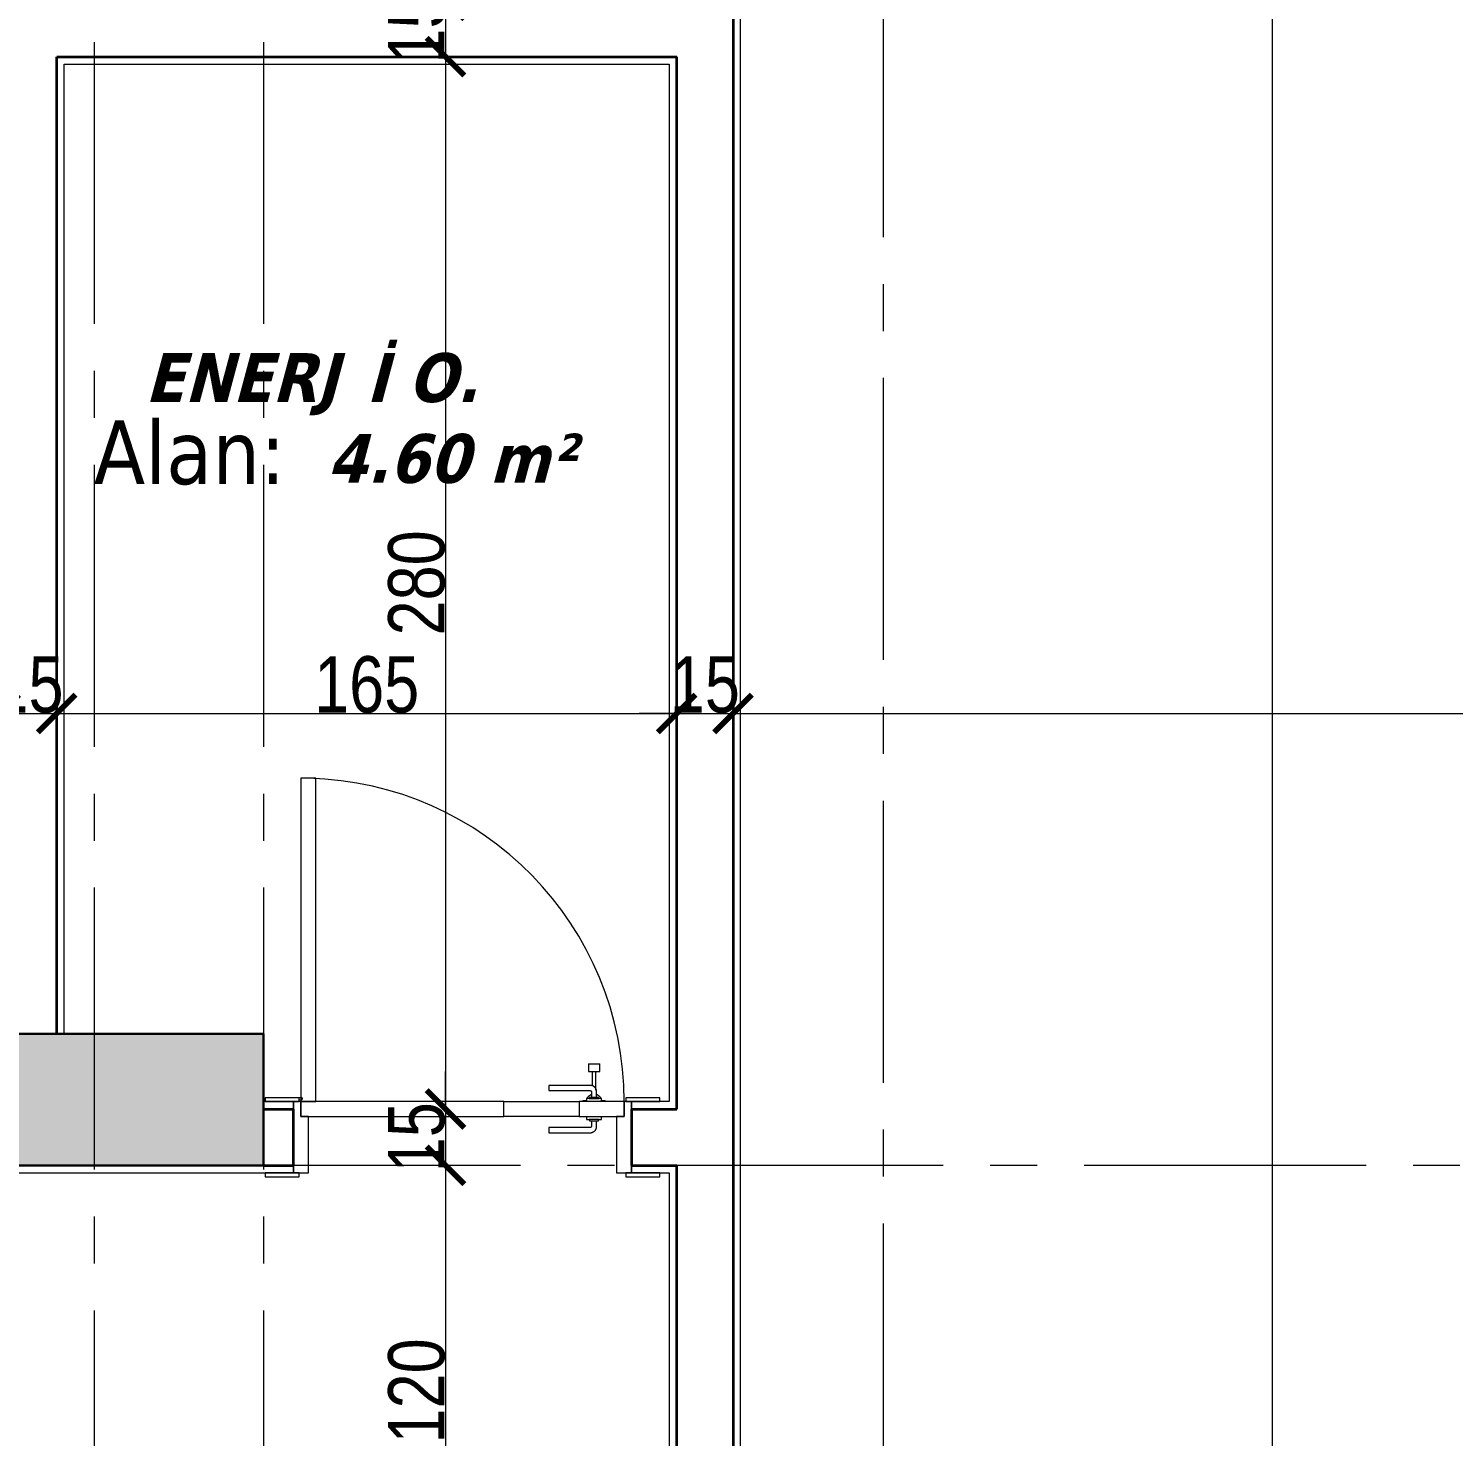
# Model space of a CAD drawing. Header units: millimetres. Extents: x 1373 to 40779, y 1939 to 6439.
# Drawn here: x 7763.7 to 8142.9, y 4294.4 to 4669.1 of the extents above; entities that cross this region are included whole.
import ezdxf

# ---------------------------------------------------------------- set-up
doc = ezdxf.new("R2010")
doc.units = ezdxf.units.MM
doc.linetypes.add('IMPORT-CENTER2', pattern=[112.5, 75, -12.5, 12.5, -12.5])
for name, color, linetype, lineweight in [('A-AREA-IDEN', 2, 'Continuous', 18), ('A-DETL', 6, 'Continuous', 30), ('A-DETL-GENF', 92, 'Continuous', 18), ('A-DOOR', 31, 'Continuous', 18), ('A-DOOR-FRAM', 31, 'Continuous', 18), ('A-WALL', 20, 'Continuous', 9), ('A-WALL-FNSH', 113, 'Continuous', 18), ('ESYA', 3, 'Continuous', 25), ('OLCUIC', 241, 'Continuous', 20), ('S-GRID', 252, 'IMPORT-CENTER2', 5)]:
    doc.layers.add(name, color=color, linetype=linetype, lineweight=lineweight)
doc.layers.add('MASSE', color=7, linetype='Continuous')
doc.styles.add('50', font='arial.ttf', dxfattribs={"width": 0.8})
doc.styles.add('Tahoma', font='tahoma.ttf', dxfattribs={"height": 24.26112})
doc.styles.add('Tahoma_B_I', font='', dxfattribs={"height": 11})
doc.styles.get('Tahoma_B_I').set_extended_font_data('Tahoma', italic=True, bold=True)
doc.dimstyles.new('NERGİS', dxfattribs={"dimtxt": 15, "dimasz": 10, "dimexe": 20, "dimexo": 150, "dimgap": 0, "dimtad": 1, "dimdec": 0, "dimzin": 1, "dimtxsty": '50', "dimblk": 'ARCHTICK', "dimcen": 0, "dimse1": 1, "dimse2": 1, "dimclrd": 56, "dimclrt": 56, "dimazin": 3, "dimtfac": 1, "dimtdec": 0, "dimtix": 1, "dimtmove": 2, "dimatfit": 2, "dimldrblk": 'DOTSMALL', "dimlwd": 0, "dimlwe": -1, "dimarcsym": 0})

# ---------------------------------------------------------------- blocks, each defined once
blk = doc.blocks.new('_MB_KAPI_CAMLI_B - _m_kapı_90_camlı-2079224-2_BODRUM KAT')
at = {"layer": 'A-DOOR'}
for p, q in [((-44, 95.5), (-48, 95.5)), ((-48, 95.5), (-48, 9.5)), ((-44, 9.5), (-44, 95.5)), ((28.5, 19.5), (28.5, 17.5)), ((28.5, 19.5), (30, 19.5)), ((30, 19.5), (31.5, 19.5)), ((31.5, 17.5), (31.5, 19.5)), ((28.5, 17.5), (30, 17.5)), ((29.5, 17.5), (29.5, 13.55)), ((30, 17.5), (31.5, 17.5)), ((30.5, 12.5), (30.5, 17.5)), ((29, 13.8), (18, 13.8)), ((18, 13.8), (18, 12.4)), ((18, 12.4), (29, 12.4)), ((29.3, 12.1), (29.3, 10.6)), ((30.7, 10.6), (30.7, 12.1)), ((-48, 9.5), (-44, 9.5)), ((6, 9.5), (-48, 9.5)), ((-48, 9.5), (-48, 5.5)), ((6, 5.5), (6, 9.5)), ((6, 9.5), (26, 9.5)), ((38, 9.5), (26, 9.5)), ((26, 9.5), (26, 5.5)), ((27, 9.8), (27, 9.5)), ((27, 9.8), (28.04, 9.8)), ((28, 10.3), (28, 9.5)), ((28.09, 10.3), (28, 10.3)), ((28.67, 10.3), (28, 10.3)), ((28.67, 10.3), (31.33, 10.3)), ((28.78, 10.6), (28.78, 10.3)), ((28.94, 10.6), (28.78, 10.6)), ((31.22, 10.6), (28.78, 10.6)), ((31.22, 10.6), (31.06, 10.6)), ((31.22, 10.3), (31.22, 10.6)), ((32, 10.3), (31.33, 10.3)), ((32, 10.3), (31.91, 10.3)), ((31.96, 9.8), (33, 9.8)), ((32, 9.5), (32, 10.3)), ((33, 9.5), (33, 9.8)), ((40, 9.5), (38, 9.5)), ((38, 5.5), (38, 9.5)), ((-48, 5.5), (6, 5.5)), ((26, 5.5), (6, 5.5)), ((26, 5.5), (38, 5.5)), ((28, 5.5), (28, 4.7)), ((28, 4.7), (28.67, 4.7)), ((28, 4.7), (28.09, 4.7)), ((31.33, 4.7), (28.67, 4.7)), ((28.78, 4.7), (28.78, 4.4)), ((28.78, 4.4), (31.22, 4.4)), ((28.78, 4.4), (28.94, 4.4)), ((29.3, 4.4), (29.3, 2.9)), ((30.7, 2.9), (30.7, 4.4)), ((31.06, 4.4), (31.22, 4.4)), ((31.22, 4.4), (31.22, 4.7)), ((31.33, 4.7), (32, 4.7)), ((31.91, 4.7), (32, 4.7)), ((32, 4.7), (32, 5.5)), ((29, 2.6), (18, 2.6)), ((18, 2.6), (18, 1.2)), ((18, 1.2), (29, 1.2))]:
    blk.add_line(p, q, dxfattribs=at)
at = {"layer": 'A-DOOR', "flags": 128}
for points in [[(30.7, 12.1), (30.7, 12.17), (30.69, 12.24), (30.69, 12.3), (30.68, 12.37), (30.67, 12.44), (30.65, 12.5), (30.63, 12.57), (30.61, 12.63), (30.59, 12.7), (30.57, 12.76), (30.54, 12.82), (30.51, 12.89), (30.48, 12.94), (30.44, 13), (30.4, 13.06), (30.36, 13.12), (30.32, 13.17), (30.28, 13.22), (30.23, 13.27), (30.18, 13.32), (30.13, 13.37), (30.08, 13.41), (30.03, 13.45), (29.97, 13.49), (29.92, 13.53), (29.86, 13.57), (29.8, 13.6), (29.74, 13.63), (29.68, 13.66), (29.62, 13.68), (29.55, 13.71), (29.49, 13.73), (29.42, 13.75), (29.36, 13.76), (29.29, 13.78), (29.22, 13.79), (29.15, 13.79), (29.09, 13.8), (29.02, 13.8), (29, 13.8)], [(29, 12.4), (29.01, 12.4), (29.02, 12.4), (29.04, 12.4), (29.05, 12.4), (29.06, 12.39), (29.07, 12.39), (29.08, 12.39), (29.09, 12.38), (29.11, 12.38), (29.12, 12.38), (29.13, 12.37), (29.14, 12.37), (29.15, 12.36), (29.16, 12.35), (29.17, 12.35), (29.18, 12.34), (29.19, 12.33), (29.2, 12.33), (29.21, 12.32), (29.22, 12.31), (29.22, 12.3), (29.23, 12.29), (29.24, 12.28), (29.25, 12.27), (29.25, 12.26), (29.26, 12.25), (29.26, 12.24), (29.27, 12.23), (29.28, 12.22), (29.28, 12.21), (29.28, 12.2), (29.29, 12.19), (29.29, 12.17), (29.29, 12.16), (29.3, 12.15), (29.3, 12.14), (29.3, 12.13), (29.3, 12.12), (29.3, 12.1), (29.3, 12.1)], [(29.19, 11.33), (29.21, 11.34), (29.23, 11.35), (29.25, 11.36), (29.27, 11.37), (29.28, 11.38), (29.3, 11.39), (29.32, 11.41)], [(30.68, 11.41), (30.7, 11.4), (30.71, 11.38), (30.73, 11.37), (30.75, 11.36), (30.77, 11.35), (30.79, 11.34), (30.8, 11.33), (30.81, 11.33)], [(28.02, 9.8), (28.04, 9.88), (28.05, 9.96), (28.07, 10.03), (28.1, 10.11)], [(28.18, 10.33), (28.22, 10.41), (28.26, 10.48), (28.3, 10.55), (28.34, 10.61), (28.38, 10.68), (28.43, 10.74), (28.48, 10.8), (28.54, 10.86), (28.59, 10.92), (28.65, 10.98), (28.71, 11.03), (28.77, 11.08), (28.84, 11.13), (28.9, 11.17), (28.97, 11.22), (29.04, 11.25), (29.11, 11.29), (29.18, 11.33), (29.19, 11.33)], [(30.81, 11.33), (30.88, 11.3), (30.95, 11.26), (31.02, 11.22), (31.09, 11.18), (31.15, 11.13), (31.22, 11.09), (31.28, 11.04), (31.34, 10.98), (31.4, 10.93), (31.46, 10.87), (31.51, 10.81), (31.56, 10.75), (31.61, 10.69), (31.66, 10.62), (31.7, 10.56), (31.74, 10.49), (31.78, 10.42), (31.81, 10.34), (31.85, 10.27)], [(31.92, 10.05), (31.94, 9.97), (31.96, 9.89), (31.98, 9.81), (31.98, 9.8)], [(29, 1.2), (29.07, 1.2), (29.14, 1.21), (29.2, 1.21), (29.27, 1.22), (29.34, 1.23), (29.4, 1.25), (29.47, 1.27), (29.53, 1.29), (29.6, 1.31), (29.66, 1.33), (29.72, 1.36), (29.79, 1.39), (29.84, 1.42), (29.9, 1.46), (29.96, 1.5), (30.02, 1.54), (30.07, 1.58), (30.12, 1.62), (30.17, 1.67), (30.22, 1.72), (30.27, 1.77), (30.31, 1.82), (30.35, 1.87), (30.39, 1.93), (30.43, 1.98), (30.47, 2.04), (30.5, 2.1), (30.53, 2.16), (30.56, 2.22), (30.58, 2.28), (30.61, 2.35), (30.63, 2.41), (30.65, 2.48), (30.66, 2.54), (30.68, 2.61), (30.69, 2.68), (30.69, 2.75), (30.7, 2.81), (30.7, 2.88), (30.7, 2.9)], [(29.3, 2.9), (29.3, 2.89), (29.3, 2.88), (29.3, 2.86), (29.3, 2.85), (29.29, 2.84), (29.29, 2.83), (29.29, 2.82), (29.28, 2.81), (29.28, 2.79), (29.28, 2.78), (29.27, 2.77), (29.27, 2.76), (29.26, 2.75), (29.25, 2.74), (29.25, 2.73), (29.24, 2.72), (29.23, 2.71), (29.23, 2.7), (29.22, 2.69), (29.21, 2.68), (29.2, 2.68), (29.19, 2.67), (29.18, 2.66), (29.17, 2.65), (29.16, 2.65), (29.15, 2.64), (29.14, 2.64), (29.13, 2.63), (29.12, 2.62), (29.11, 2.62), (29.1, 2.62), (29.09, 2.61), (29.07, 2.61), (29.06, 2.61), (29.05, 2.6), (29.04, 2.6), (29.03, 2.6), (29.02, 2.6), (29, 2.6), (29, 2.6)]]:
    blk.add_lwpolyline(points, dxfattribs=at)
at = {"layer": 'A-DOOR'}
blk.add_circle((-48.06, 10.27), 0.42, dxfattribs=at)
blk.add_arc((-48, 9.5), 86.02, 0, 88.6357, dxfattribs=at)
at = {"layer": 'A-DOOR-FRAM'}
for p, q in [((-48.5, 10.5), (-57.5, 10.5)), ((-57.5, 10.5), (-57.5, 9.5)), ((-57.5, 9.5), (-48.5, 9.5)), ((-48, 9.5), (-50, 9.5)), ((-50, 9.5), (-50, -9.5)), ((-48.5, 9.5), (-48.5, 10.5)), ((-48, 5.5), (-48, 9.5)), ((40, 9.5), (38, 9.5)), ((38, 9.5), (38, 5.5)), ((47.5, 10.5), (38.5, 10.5)), ((38.5, 10.5), (38.5, 9.5)), ((38.5, 9.5), (47.5, 9.5)), ((40, -9.5), (40, 9.5)), ((47.5, 9.5), (47.5, 10.5)), ((-46, 5.5), (-48, 5.5)), ((-46, -9.5), (-46, 5.5)), ((38, 5.5), (36, 5.5)), ((36, 5.5), (36, -9.5)), ((-48.5, -9.5), (-57.5, -9.5)), ((-57.5, -9.5), (-57.5, -10.5)), ((-57.5, -10.5), (-48.5, -10.5)), ((-50, -9.5), (-46, -9.5)), ((-48.5, -10.5), (-48.5, -9.5)), ((36, -9.5), (40, -9.5)), ((47.5, -9.5), (38.5, -9.5)), ((38.5, -9.5), (38.5, -10.5)), ((38.5, -10.5), (47.5, -10.5)), ((47.5, -10.5), (47.5, -9.5))]:
    blk.add_line(p, q, dxfattribs=at)
blk = doc.blocks.new('_MB_TASLAK_MAHALL_ETİKETİ_50_ÖL1 - _MB_1_100 ODA ETİKETİ 2-1849262-2_BODRUM KAT')
at = {"layer": 'A-AREA-IDEN', "insert": (-0.1168, 0.0189), "char_height": 0.17, "width": 0.633333, "attachment_point": 1, "style": 'Tahoma'}
blk.add_mtext('Alan:', dxfattribs=at)
blk = doc.blocks.new('_ArchTick')
at = {"color": 0, "linetype": 'ByBlock', "const_width": 0.15}
blk.add_lwpolyline([(-0.5, -0.5), (0.5, 0.5)], dxfattribs=at)
blk = doc.blocks.new('*D16977')
at = {"layer": 'Defpoints', "color": 0, "transparency": 16777216}
for p in [(7894.68, 4676.56), (7874.68, 4661.56), (7894.68, 4661.56)]:
    blk.add_point(p, dxfattribs=at)
at = {"layer": 'OLCUIC', "color": 56, "lineweight": 0, "transparency": 16777216}
for p, q in [((7874.68, 4676.56), (7874.68, 4686.56)), ((7874.68, 4676.56), (7874.68, 4661.56)), ((7874.68, 4661.56), (7874.68, 4651.56))]:
    blk.add_line(p, q, dxfattribs=at)
at = {"layer": 'OLCUIC', "color": 56, "lineweight": 0, "transparency": 16777216, "xscale": 10, "yscale": 10, "zscale": 10}
for p, rotation in [((7874.68, 4676.56), 270), ((7874.68, 4661.56), 90)]:
    blk.add_blockref('_ArchTick', p, dxfattribs=dict(at, rotation=rotation))
at = {"layer": 'OLCUIC', "color": 56, "transparency": 16777216, "insert": (7867.02, 4669.06), "char_height": 15, "width": 0.7968, "attachment_point": 5, "rotation": 90, "style": '50'}
blk.add_mtext('15', dxfattribs=at)
blk = doc.blocks.new('_DotSmall')
at = {"layer": 'ESYA', "color": 0, "const_width": 0.5}
blk.add_lwpolyline([(-0.0625, 0, 1), (0.0625, 0, 1)], format="xyb", close=True, dxfattribs=at)
blk = doc.blocks.new('*D16978')
at = {"layer": 'Defpoints', "color": 0, "transparency": 16777216}
for p in [(7894.68, 4661.56), (7874.68, 4381.56), (7894.68, 4381.56)]:
    blk.add_point(p, dxfattribs=at)
at = {"layer": 'OLCUIC', "color": 56, "lineweight": 0, "transparency": 16777216}
blk.add_line((7874.68, 4661.56), (7874.68, 4381.56), dxfattribs=at)
at = {"layer": 'OLCUIC', "color": 56, "lineweight": 0, "transparency": 16777216, "xscale": 10, "yscale": 10, "zscale": 10}
for p, rotation in [((7874.68, 4661.56), 90), ((7874.68, 4381.56), 270)]:
    blk.add_blockref('_ArchTick', p, dxfattribs=dict(at, rotation=rotation))
at = {"layer": 'OLCUIC', "color": 56, "transparency": 16777216, "insert": (7867.02, 4521.56), "char_height": 15, "width": 1.1952, "attachment_point": 5, "rotation": 90, "style": '50'}
blk.add_mtext('280', dxfattribs=at)
blk = doc.blocks.new('*D16979')
at = {"layer": 'Defpoints', "color": 0, "transparency": 16777216}
for p in [(7894.68, 4381.56), (7874.68, 4366.56), (7894.68, 4366.56)]:
    blk.add_point(p, dxfattribs=at)
at = {"layer": 'OLCUIC', "color": 56, "lineweight": 0, "transparency": 16777216}
for p, q in [((7874.68, 4381.56), (7874.68, 4391.56)), ((7874.68, 4381.56), (7874.68, 4366.56)), ((7874.68, 4366.56), (7874.68, 4356.56))]:
    blk.add_line(p, q, dxfattribs=at)
at = {"layer": 'OLCUIC', "color": 56, "lineweight": 0, "transparency": 16777216, "xscale": 10, "yscale": 10, "zscale": 10}
for p, rotation in [((7874.68, 4381.56), 270), ((7874.68, 4366.56), 90)]:
    blk.add_blockref('_ArchTick', p, dxfattribs=dict(at, rotation=rotation))
at = {"layer": 'OLCUIC', "color": 56, "transparency": 16777216, "insert": (7867.02, 4374.06), "char_height": 15, "width": 0.7968, "attachment_point": 5, "rotation": 90, "style": '50'}
blk.add_mtext('15', dxfattribs=at)
blk = doc.blocks.new('*D16980')
at = {"layer": 'Defpoints', "color": 0, "transparency": 16777216}
for p in [(7894.68, 4366.56), (7874.68, 4246.56), (7894.68, 4246.56)]:
    blk.add_point(p, dxfattribs=at)
at = {"layer": 'OLCUIC', "color": 56, "lineweight": 0, "transparency": 16777216}
blk.add_line((7874.68, 4366.56), (7874.68, 4246.56), dxfattribs=at)
at = {"layer": 'OLCUIC', "color": 56, "lineweight": 0, "transparency": 16777216, "xscale": 10, "yscale": 10, "zscale": 10}
for p, rotation in [((7874.68, 4366.56), 90), ((7874.68, 4246.56), 270)]:
    blk.add_blockref('_ArchTick', p, dxfattribs=dict(at, rotation=rotation))
at = {"layer": 'OLCUIC', "color": 56, "transparency": 16777216, "insert": (7867.02, 4306.56), "char_height": 15, "width": 1.1952, "attachment_point": 5, "rotation": 90, "style": '50'}
blk.add_mtext('120', dxfattribs=at)
blk = doc.blocks.new('*D18097')
at = {"layer": 'Defpoints', "color": 0, "transparency": 16777216}
for p in [(8094.66, 4917.35), (8094.66, 3400.28), (8094.66, 3400.28)]:
    blk.add_point(p, dxfattribs=at)
at = {"layer": 'OLCUIC', "color": 56, "lineweight": 0, "transparency": 16777216}
blk.add_line((8094.66, 4917.35), (8094.66, 3400.28), dxfattribs=at)
at = {"layer": 'OLCUIC', "color": 56, "lineweight": 0, "transparency": 16777216, "xscale": 10, "yscale": 10, "zscale": 10}
for p, rotation in [((8094.66, 4917.35), 90), ((8094.66, 3400.28), 270)]:
    blk.add_blockref('_ArchTick', p, dxfattribs=dict(at, rotation=rotation))
at = {"layer": 'OLCUIC', "color": 56, "transparency": 16777216, "insert": (8087, 4158.82), "char_height": 15, "attachment_point": 5, "rotation": 90, "style": '50'}
blk.add_mtext('1517', dxfattribs=at)
blk = doc.blocks.new('*D20687')
at = {"layer": 'Defpoints', "color": 0, "transparency": 16777216}
for p in [(7756.21, 4486.78), (7771.21, 4486.78), (7771.21, 4486.78)]:
    blk.add_point(p, dxfattribs=at)
at = {"layer": 'MASSE', "color": 56, "lineweight": 0, "transparency": 16777216}
for p, q in [((7756.21, 4486.78), (7746.21, 4486.78)), ((7756.21, 4486.78), (7771.21, 4486.78)), ((7771.21, 4486.78), (7781.21, 4486.78))]:
    blk.add_line(p, q, dxfattribs=at)
at = {"layer": 'MASSE', "color": 56, "lineweight": 0, "transparency": 16777216, "xscale": 10, "yscale": 10, "zscale": 10}
blk.add_blockref('_ArchTick', (7756.21, 4486.78), dxfattribs=at)
at = {"layer": 'MASSE', "color": 56, "lineweight": 0, "transparency": 16777216, "xscale": 10, "yscale": 10, "zscale": 10, "rotation": 180}
blk.add_blockref('_ArchTick', (7771.21, 4486.78), dxfattribs=at)
at = {"layer": 'MASSE', "color": 56, "transparency": 16777216, "insert": (7763.71, 4494.44), "char_height": 15, "attachment_point": 5, "style": '50'}
blk.add_mtext('15', dxfattribs=at)
blk = doc.blocks.new('*D20688')
at = {"layer": 'Defpoints', "color": 0, "transparency": 16777216}
for p in [(7771.21, 4486.78), (7936.21, 4486.78), (7936.21, 4486.78)]:
    blk.add_point(p, dxfattribs=at)
at = {"layer": 'MASSE', "color": 56, "lineweight": 0, "transparency": 16777216}
blk.add_line((7771.21, 4486.78), (7936.21, 4486.78), dxfattribs=at)
at = {"layer": 'MASSE', "color": 56, "lineweight": 0, "transparency": 16777216, "xscale": 10, "yscale": 10, "zscale": 10, "rotation": 180}
blk.add_blockref('_ArchTick', (7771.21, 4486.78), dxfattribs=at)
at = {"layer": 'MASSE', "color": 56, "lineweight": 0, "transparency": 16777216, "xscale": 10, "yscale": 10, "zscale": 10}
blk.add_blockref('_ArchTick', (7936.21, 4486.78), dxfattribs=at)
at = {"layer": 'MASSE', "color": 56, "transparency": 16777216, "insert": (7853.71, 4494.44), "char_height": 15, "attachment_point": 5, "style": '50'}
blk.add_mtext('165', dxfattribs=at)
blk = doc.blocks.new('*D20689')
at = {"layer": 'Defpoints', "color": 0, "transparency": 16777216}
for p in [(7936.21, 4486.78), (7951.21, 4486.78), (7951.21, 4486.78)]:
    blk.add_point(p, dxfattribs=at)
at = {"layer": 'MASSE', "color": 56, "lineweight": 0, "transparency": 16777216}
for p, q in [((7936.21, 4486.78), (7926.21, 4486.78)), ((7936.21, 4486.78), (7951.21, 4486.78)), ((7951.21, 4486.78), (7961.21, 4486.78))]:
    blk.add_line(p, q, dxfattribs=at)
at = {"layer": 'MASSE', "color": 56, "lineweight": 0, "transparency": 16777216, "xscale": 10, "yscale": 10, "zscale": 10}
blk.add_blockref('_ArchTick', (7936.21, 4486.78), dxfattribs=at)
at = {"layer": 'MASSE', "color": 56, "lineweight": 0, "transparency": 16777216, "xscale": 10, "yscale": 10, "zscale": 10, "rotation": 180}
blk.add_blockref('_ArchTick', (7951.21, 4486.78), dxfattribs=at)
at = {"layer": 'MASSE', "color": 56, "transparency": 16777216, "insert": (7943.71, 4494.44), "char_height": 15, "attachment_point": 5, "style": '50'}
blk.add_mtext('15', dxfattribs=at)
blk = doc.blocks.new('*D20690')
at = {"layer": 'Defpoints', "color": 0, "transparency": 16777216}
for p in [(7951.21, 4486.78), (8395.35, 4486.78), (8395.35, 4486.78)]:
    blk.add_point(p, dxfattribs=at)
at = {"layer": 'MASSE', "color": 56, "lineweight": 0, "transparency": 16777216}
blk.add_line((7951.21, 4486.78), (8395.35, 4486.78), dxfattribs=at)
at = {"layer": 'MASSE', "color": 56, "lineweight": 0, "transparency": 16777216, "xscale": 10, "yscale": 10, "zscale": 10, "rotation": 180}
blk.add_blockref('_ArchTick', (7951.21, 4486.78), dxfattribs=at)
at = {"layer": 'MASSE', "color": 56, "lineweight": 0, "transparency": 16777216, "xscale": 10, "yscale": 10, "zscale": 10}
blk.add_blockref('_ArchTick', (8395.35, 4486.78), dxfattribs=at)
at = {"layer": 'MASSE', "color": 56, "transparency": 16777216, "insert": (8173.28, 4494.28), "char_height": 15, "attachment_point": 5, "style": '50'}
blk.add_mtext('444', dxfattribs=at)

msp = doc.modelspace()

# ---------------------------------------------------------------- hatches: boundary and pattern name
at = {"layer": 'A-DETL-GENF'}
h = msp.add_hatch(dxfattribs=at)
h.set_pattern_fill('FP_21', color=153, style=0, pattern_type=2)
h.set_pattern_definition([(45, (7356.856, 4456.518), (-17.9605, 17.9605), []), (45, (7374.816, 4456.518), (-17.9605, 17.9605), [12.7, -12.7])])
h.paths.add_polyline_path([(6866.21, 3375.28), (6901.21, 3375.28), (6901.21, 3445.28), (6866.21, 3445.28)])
h.paths.add_polyline_path([(8469.19, 3375.28), (8469.19, 3410.28), (8399.19, 3410.28), (8399.19, 3375.28), (8410.43, 3375.28)])
h.paths.add_polyline_path([(6421.49, 3375.28), (6421.49, 3410.28), (6351.49, 3410.28), (6351.49, 3375.28)])
h.paths.add_polyline_path([(7421.21, 3375.28), (7421.21, 3445.28), (7386.21, 3445.28), (7386.21, 3375.28)])
h.paths.add_polyline_path([(7991.21, 3375.28), (7991.21, 3445.28), (7956.21, 3445.28), (7956.21, 3375.28)])
h.paths.add_polyline_path([(8448.76, 3841.56), (8447.23, 3876.56), (8377.23, 3876.56), (8377.23, 3841.56), (8410.43, 3841.56)])
h.paths.add_polyline_path([(7991.21, 3841.56), (7991.21, 3951.56), (7801.21, 3951.56), (7801.21, 3926.56), (7966.21, 3926.56), (7966.21, 3841.56)])
h.paths.add_polyline_path([(6896.21, 3841.56), (6896.21, 3951.56), (6866.21, 3951.56), (6866.21, 3841.56)])
h.paths.add_polyline_path([(6421.49, 3841.56), (6421.49, 3876.56), (6351.49, 3876.56), (6351.49, 3841.56)])
h.paths.add_polyline_path([(7561.21, 3926.56), (7561.21, 4216.56), (7536.21, 4216.56), (7536.21, 3926.56)])
h.paths.add_polyline_path([(7379.91, 3926.56), (7411.21, 3926.56), (7411.21, 3951.56), (7346.21, 3951.56), (7346.21, 4216.56), (7321.21, 4216.56), (7321.21, 3926.56)])
h.paths.add_polyline_path([(8354.24, 4366.56), (8425.77, 4366.56), (8424.24, 4401.56), (8354.24, 4401.56)])
h.paths.add_polyline_path([(7826.21, 4366.56), (7826.21, 4401.56), (7756.21, 4401.56), (7756.21, 4366.56), (7766.36, 4366.56)])
h.paths.add_polyline_path([(7379.91, 4366.56), (7426.21, 4366.56), (7426.21, 4401.56), (7321.21, 4401.56), (7321.21, 4366.56)])
h.paths.add_polyline_path([(6864.66, 4366.56), (6913.21, 4366.56), (6913.21, 4391.56), (6763.21, 4391.56), (6763.21, 4366.56)])
h.paths.add_polyline_path([(6351.49, 4366.56), (6421.49, 4366.56), (6421.49, 4401.56), (6351.49, 4401.56)])
h.paths.add_polyline_path([(6351.49, 4821.52), (6386.49, 4821.52), (6386.49, 4891.52), (6351.49, 4891.52)])
h.paths.add_polyline_path([(6798.21, 4829.38), (6798.21, 4900.05), (6763.21, 4899.38), (6763.21, 4829.38)])
h.paths.add_polyline_path([(7391.27, 4841.77), (7426.27, 4841.77), (7426.27, 4913.29), (7391.27, 4911.77)])
h.paths.add_polyline_path([(7766.36, 4857.21), (7781.21, 4857.21), (7781.21, 4928.73), (7746.27, 4927.21), (7746.27, 4857.21)])
h.paths.add_polyline_path([(8364.97, 4884.14), (8399.97, 4884.14), (8399.97, 4955.66), (8364.97, 4954.14)])

# ---------------------------------------------------------------- linework, layer by layer
at = {"layer": 'A-DETL'}
for p, q in [((7826.21, 4401.56), (7756.21, 4401.56)), ((7826.21, 4366.56), (7826.21, 4401.56)), ((7756.21, 4366.56), (7826.21, 4366.56))]:
    msp.add_line(p, q, dxfattribs=at)
at = {"layer": 'A-WALL', "lineweight": 35}
for p, q in [((7951.21, 4676.56), (7951.21, 4229.56)), ((7771.21, 4401.56), (7771.21, 4661.56)), ((7771.21, 4661.56), (7936.21, 4661.56)), ((7936.21, 4381.56), (7936.21, 4661.56)), ((7826.21, 4381.56), (7834.21, 4381.56)), ((7834.21, 4366.56), (7834.21, 4381.56)), ((7924.21, 4381.56), (7924.21, 4366.56)), ((7924.21, 4381.56), (7936.21, 4381.56)), ((7826.21, 4366.56), (7834.21, 4366.56)), ((7924.21, 4366.56), (7936.21, 4366.56)), ((7936.21, 4246.56), (7936.21, 4366.56))]:
    msp.add_line(p, q, dxfattribs=at)
at = {"layer": 'A-WALL-FNSH', "color": 7, "lineweight": 9}
for p, q in [((7953.21, 4226.56), (7953.21, 4678.56)), ((7773.21, 4401.56), (7773.21, 4659.56)), ((7773.21, 4659.56), (7934.21, 4659.56)), ((7934.21, 4659.56), (7934.21, 4383.56)), ((7834.21, 4383.56), (7826.21, 4383.56)), ((7834.21, 4381.56), (7834.21, 4383.56)), ((7934.21, 4383.56), (7924.21, 4383.56)), ((7924.21, 4383.56), (7924.21, 4381.56)), ((7834.21, 4364.56), (7834.21, 4366.56)), ((7924.21, 4366.56), (7924.21, 4364.56)), ((7734.21, 4364.56), (7834.21, 4364.56)), ((7924.21, 4364.56), (7934.21, 4364.56)), ((7934.21, 4364.56), (7934.21, 4248.56))]:
    msp.add_line(p, q, dxfattribs=at)
at = {"layer": 'S-GRID', "lineweight": 18}
for p, q in [((7781.21, 5565.46), (7781.21, 2926.07)), ((7826.21, 5565.46), (7826.21, 2926.07)), ((7991.21, 2926.07), (7991.21, 5565.46)), ((8907.16, 4366.56), (5685.48, 4366.56))]:
    msp.add_line(p, q, dxfattribs=at)

# ---------------------------------------------------------------- block references
at = {"layer": 'A-AREA-IDEN', "xscale": 99.99999999999993, "yscale": 99.99999999999993, "zscale": 99.99999999999993}
msp.add_blockref('_MB_TASLAK_MAHALL_ETİKETİ_50_ÖL1 - _MB_1_100 ODA ETİKETİ 2-1849262-2_BODRUM KAT', (7792.73, 4562.95), dxfattribs=at)
at = {"layer": 'A-DOOR'}
msp.add_blockref('_MB_KAPI_CAMLI_B - _m_kapı_90_camlı-2079224-2_BODRUM KAT', (7884.21, 4374.06), dxfattribs=at)

# ---------------------------------------------------------------- texts
at = {"layer": 'A-AREA-IDEN', "char_height": 13, "attachment_point": 1, "style": 'Tahoma_B_I'}
for s, insert, width in [('İ O.', (7853.55, 4582.69), 40.0844), ('ENERJ', (7794.68, 4582.69), 71.3502), ('4.60 m²', (7843.15, 4561.18), 86.5822)]:
    msp.add_mtext(s, dxfattribs=dict(at, insert=insert, width=width))

# ---------------------------------------------------------------- dimensions: what is measured, and where the dimension line sits
at = {"layer": 'MASSE', "color": 4}
for base, p1, p2, picture, middle in [((7771.21, 4486.78), (7756.21, 4486.78), (7771.21, 4486.78), '*D20687', (7763.71, 4494.44)), ((7936.21, 4486.78), (7771.21, 4486.78), (7936.21, 4486.78), '*D20688', (7853.71, 4494.44)), ((7951.21, 4486.78), (7936.21, 4486.78), (7951.21, 4486.78), '*D20689', (7943.71, 4494.44)), ((8395.35, 4486.78), (7951.21, 4486.78), (8395.35, 4486.78), '*D20690', (8173.28, 4494.28))]:
    dim = msp.add_linear_dim(base=base, p1=p1, p2=p2, dimstyle='NERGİS', dxfattribs=at)
    dim.commit()
    dim.dimension.update_dxf_attribs({"geometry": picture, "text_midpoint": middle})
at = {"layer": 'OLCUIC'}
for base, p1, p2, picture, middle in [((8094.66, 3400.28), (8094.66, 4917.35), (8094.66, 3400.28), '*D18097', (8087, 4158.82)), ((7874.68, 4661.56), (7894.68, 4676.56), (7894.68, 4661.56), '*D16977', (7867.02, 4669.06)), ((7874.68, 4381.56), (7894.68, 4661.56), (7894.68, 4381.56), '*D16978', (7867.02, 4521.56)), ((7874.68, 4366.56), (7894.68, 4381.56), (7894.68, 4366.56), '*D16979', (7867.02, 4374.06)), ((7874.68, 4246.56), (7894.68, 4366.56), (7894.68, 4246.56), '*D16980', (7867.02, 4306.56))]:
    dim = msp.add_linear_dim(base=base, p1=p1, p2=p2, angle=90, dimstyle='NERGİS', dxfattribs=at)
    dim.commit()
    dim.dimension.update_dxf_attribs({"geometry": picture, "text_midpoint": middle})

doc.saveas('drawing.dxf')
